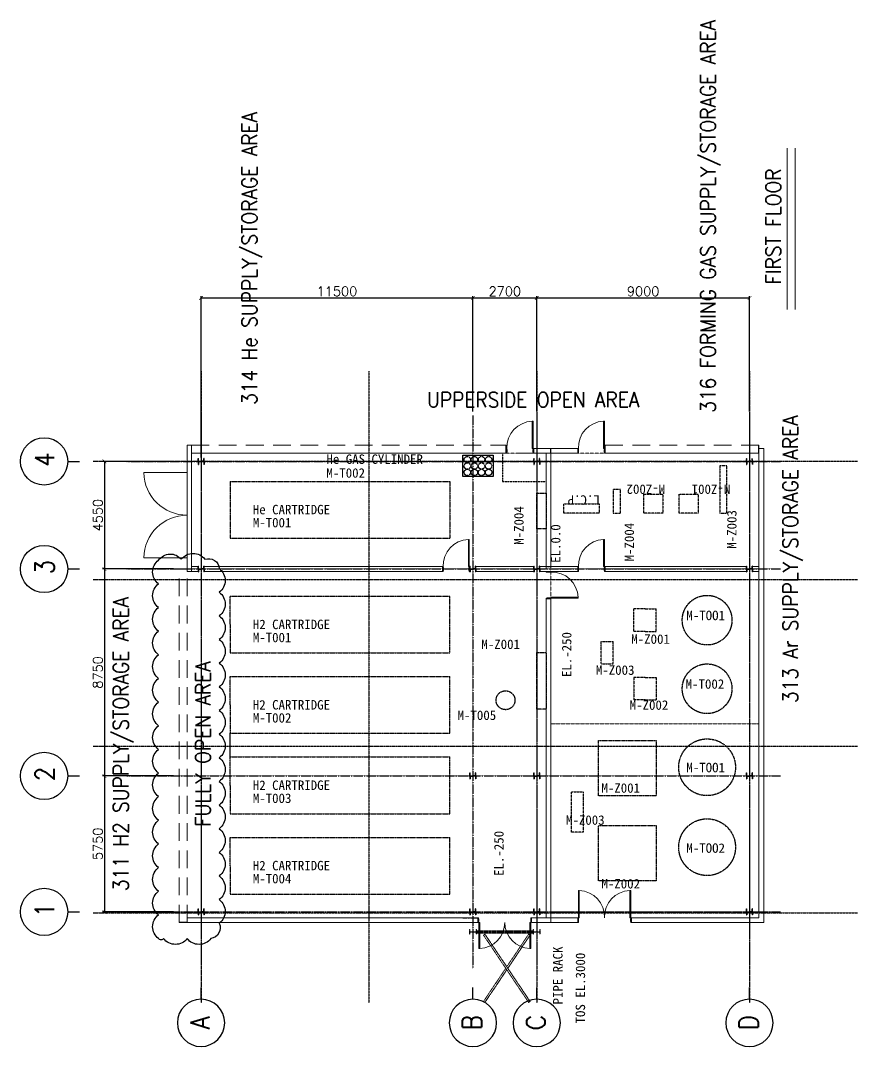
# Model space of a CAD drawing. Header units: millimetres. Extents: x -232466 to 399172, y -86855 to 307772.
# Drawn here: x 363766 to 399172, y 64538 to 107930 of the extents above; entities that cross this region are included whole.
import ezdxf
from ezdxf.enums import TextEntityAlignment as Align

# ---------------------------------------------------------------- set-up
doc = ezdxf.new("R2010")
doc.units = ezdxf.units.MM
for name, pattern in [('AXES', [50.8, 31.75, -6.35, 6.35, -6.35]), ('CENTER', [2, 1.25, -0.25, 0.25, -0.25]), ('GEN7', [13.75, 10, -1.25, 1.25, -1.25]), ('HID', [2.3, 1.5, -0.8]), ('HIDDEN', [0.375, 0.25, -0.125]), ('MAT2', [15, 5, -1, 1, -1, 1, -1, 5]), ('PHANTOM', [2.5, 1.25, -0.25, 0.25, -0.25, 0.25, -0.25]), ('PHANTOMX2', [5, 2.5, -0.5, 0.5, -0.5, 0.5, -0.5])]:
    doc.linetypes.add(name, pattern=pattern)
for name, color, linetype in [('7', 7, 'Continuous'), ('cen', 1, 'GEN7'), ('Center Line', 1, 'CENTER'), ('dim', 7, 'Continuous'), ('ELE', 7, 'Continuous'), ('HAND', 7, 'PHANTOM'), ('HATCH', 6, 'Continuous'), ('MARK', 2, 'MAT2'), ('SYMBOL', 7, 'Continuous'), ('Y', 2, 'Continuous')]:
    doc.layers.add(name, color=color, linetype=linetype)
for name, color, linetype, lineweight in [('BOUNDARY', 7, 'Continuous', 0), ('TEXT', 7, 'Continuous', 15), ('WALL', 7, 'Continuous', 9), ('WALL_200', 3, 'Continuous', 9), ('가상선', 252, 'PHANTOM', 9), ('중간선', 5, 'Continuous', 9)]:
    doc.layers.add(name, color=color, linetype=linetype, lineweight=lineweight)
doc.styles.add('RomanS', font='romans.shx')
doc.dimstyles.new('HYUNDAI', dxfattribs={"dimscale": 120, "dimtxt": 3, "dimasz": 3, "dimexe": 1, "dimexo": 2, "dimgap": 1, "dimtad": 1, "dimdec": 0, "dimdsep": 46, "dimtxsty": 'RomanS', "dimcen": 0, "dimclrd": 256, "dimclre": 256, "dimclrt": 3, "dimadec": 0, "dimazin": 0, "dimtfac": 1, "dimtdec": 0, "dimtix": 1, "dimtmove": 2, "dimatfit": 3, "dimfxl": 1, "dimtvp": 1, "dimtolj": 1, "dimarcsym": 0})

# ---------------------------------------------------------------- blocks, each defined once
blk = doc.blocks.new('H25')
at = {"color": 3}
for p, q in [((-125, 0), (-125, 125)), ((-125, 125), (-111, 125)), ((-125, 0), (-125, -125)), ((-111, 21), (-111, 125)), ((-95, 5), (0, 5)), ((95, 5), (0, 5)), ((111, 21), (111, 125)), ((125, 125), (111, 125)), ((125, 0), (125, 125)), ((125, 0), (125, -125)), ((-125, -125), (-111, -125)), ((-111, -21), (-111, -125)), ((-95, -5), (0, -5)), ((95, -5), (0, -5)), ((111, -21), (111, -125)), ((125, -125), (111, -125))]:
    blk.add_line(p, q, dxfattribs=at)
for centre, start, end in [((-95, 21), 180, 270), ((95, 21), 270, 0), ((-95, -21), 90, 180), ((95, -21), 0, 90)]:
    blk.add_arc(centre, 16, start, end, dxfattribs=at)
blk = doc.blocks.new('BUBBLE')
blk.add_line((0, -600), (0, -900))
blk.add_circle((0, 0), 600)
blk = doc.blocks.new('_ArchTick')
at = {"color": 0, "linetype": 'ByBlock', "const_width": 0.15}
blk.add_lwpolyline([(-0.5, -0.5), (0.5, 0.5)], dxfattribs=at)
blk = doc.blocks.new('*D450')
at = {"layer": 'Defpoints', "color": 0}
for p in [(370404, 75983), (367316, 70233), (370404, 70233)]:
    blk.add_point(p, dxfattribs=at)
at = {"layer": 'dim', "lineweight": -2}
for p, q in [((370244, 75983), (367236, 75983)), ((367316, 75983), (367316, 70233)), ((370244, 70233), (367236, 70233))]:
    blk.add_line(p, q, dxfattribs=at)
at = {"layer": 'dim', "lineweight": -2, "xscale": 160, "yscale": 160, "zscale": 160}
for p, rotation in [((367316, 75983), 90), ((367316, 70233), 270)]:
    blk.add_blockref('_ArchTick', p, dxfattribs=dict(at, rotation=rotation))
at = {"layer": 'dim', "color": 0, "insert": (367036, 73108), "char_height": 400, "attachment_point": 5, "rotation": 90, "style": 'RomanS', "bg_fill": 3, "box_fill_scale": 1.1, "bg_fill_color": 257, "bg_fill_transparency": 0}
blk.add_mtext('\\A1;5750', dxfattribs=at)
blk = doc.blocks.new('*D451')
at = {"layer": 'Defpoints', "color": 0}
for p in [(370404, 84733), (367316, 75983), (370404, 75983)]:
    blk.add_point(p, dxfattribs=at)
at = {"layer": 'dim', "lineweight": -2}
for p, q in [((370244, 84733), (367236, 84733)), ((367316, 84733), (367316, 75983)), ((370244, 75983), (367236, 75983))]:
    blk.add_line(p, q, dxfattribs=at)
at = {"layer": 'dim', "lineweight": -2, "xscale": 160, "yscale": 160, "zscale": 160}
for p, rotation in [((367316, 84733), 90), ((367316, 75983), 270)]:
    blk.add_blockref('_ArchTick', p, dxfattribs=dict(at, rotation=rotation))
at = {"layer": 'dim', "color": 0, "insert": (367036, 80358), "char_height": 400, "attachment_point": 5, "rotation": 90, "style": 'RomanS', "bg_fill": 3, "box_fill_scale": 1.1, "bg_fill_color": 257, "bg_fill_transparency": 0}
blk.add_mtext('\\A1;8750', dxfattribs=at)
blk = doc.blocks.new('*D452')
at = {"layer": 'Defpoints', "color": 0}
for p in [(370404, 89283), (367316, 84733), (370404, 84733)]:
    blk.add_point(p, dxfattribs=at)
at = {"layer": 'dim', "lineweight": -2}
for p, q in [((370244, 89283), (367236, 89283)), ((367316, 89283), (367316, 84733)), ((370244, 84733), (367236, 84733))]:
    blk.add_line(p, q, dxfattribs=at)
at = {"layer": 'dim', "lineweight": -2, "xscale": 160, "yscale": 160, "zscale": 160}
for p, rotation in [((367316, 89283), 90), ((367316, 84733), 270)]:
    blk.add_blockref('_ArchTick', p, dxfattribs=dict(at, rotation=rotation))
at = {"layer": 'dim', "color": 0, "insert": (367036, 87008), "char_height": 400, "attachment_point": 5, "rotation": 90, "style": 'RomanS', "bg_fill": 3, "box_fill_scale": 1.1, "bg_fill_color": 257, "bg_fill_transparency": 0}
blk.add_mtext('\\A1;4550', dxfattribs=at)
blk = doc.blocks.new('*D453')
at = {"layer": 'Defpoints', "color": 0}
for p in [(382904, 96197), (382904, 91231), (371404, 89288)]:
    blk.add_point(p, dxfattribs=at)
at = {"layer": 'dim', "lineweight": -2}
for p, q in [((371404, 89448), (371404, 96277)), ((371404, 96197), (382904, 96197)), ((382904, 91391), (382904, 96277))]:
    blk.add_line(p, q, dxfattribs=at)
at = {"layer": 'dim', "lineweight": -2, "xscale": 160, "yscale": 160, "zscale": 160, "rotation": 180}
blk.add_blockref('_ArchTick', (371404, 96197), dxfattribs=at)
at = {"layer": 'dim', "lineweight": -2, "xscale": 160, "yscale": 160, "zscale": 160}
blk.add_blockref('_ArchTick', (382904, 96197), dxfattribs=at)
at = {"layer": 'dim', "color": 0, "insert": (377154, 96477), "char_height": 400, "attachment_point": 5, "style": 'RomanS', "bg_fill": 3, "box_fill_scale": 1.1, "bg_fill_color": 257, "bg_fill_transparency": 0}
blk.add_mtext('\\A1;11500', dxfattribs=at)
blk = doc.blocks.new('*D454')
at = {"layer": 'Defpoints', "color": 0}
for p in [(385604, 96197), (382904, 91231), (385604, 91231)]:
    blk.add_point(p, dxfattribs=at)
at = {"layer": 'dim', "lineweight": -2}
for p, q in [((382904, 91391), (382904, 96277)), ((382904, 96197), (385604, 96197)), ((385604, 91391), (385604, 96277))]:
    blk.add_line(p, q, dxfattribs=at)
at = {"layer": 'dim', "lineweight": -2, "xscale": 160, "yscale": 160, "zscale": 160, "rotation": 180}
blk.add_blockref('_ArchTick', (382904, 96197), dxfattribs=at)
at = {"layer": 'dim', "lineweight": -2, "xscale": 160, "yscale": 160, "zscale": 160}
blk.add_blockref('_ArchTick', (385604, 96197), dxfattribs=at)
at = {"layer": 'dim', "color": 0, "insert": (384254, 96477), "char_height": 400, "attachment_point": 5, "style": 'RomanS', "bg_fill": 3, "box_fill_scale": 1.1, "bg_fill_color": 257, "bg_fill_transparency": 0}
blk.add_mtext('\\A1;2700', dxfattribs=at)
blk = doc.blocks.new('*D455')
at = {"layer": 'Defpoints', "color": 0}
for p in [(394604, 96197), (385604, 91231), (394604, 91231)]:
    blk.add_point(p, dxfattribs=at)
at = {"layer": 'dim', "lineweight": -2}
for p, q in [((385604, 91391), (385604, 96277)), ((385604, 96197), (394604, 96197)), ((394604, 91391), (394604, 96277))]:
    blk.add_line(p, q, dxfattribs=at)
at = {"layer": 'dim', "lineweight": -2, "xscale": 160, "yscale": 160, "zscale": 160, "rotation": 180}
blk.add_blockref('_ArchTick', (385604, 96197), dxfattribs=at)
at = {"layer": 'dim', "lineweight": -2, "xscale": 160, "yscale": 160, "zscale": 160}
blk.add_blockref('_ArchTick', (394604, 96197), dxfattribs=at)
at = {"layer": 'dim', "color": 0, "insert": (390104, 96477), "char_height": 400, "attachment_point": 5, "style": 'RomanS', "bg_fill": 3, "box_fill_scale": 1.1, "bg_fill_color": 257, "bg_fill_transparency": 0}
blk.add_mtext('\\A1;9000', dxfattribs=at)

msp = doc.modelspace()

# ---------------------------------------------------------------- linework, layer by layer
at = {"color": 2}
for p, q in [((384315.8, 89632.7), (384315.8, 89971.3)), ((386203.8, 89632.7), (386203.8, 89832.7)), ((388499.4, 89832.7, 0.2), (388499.4, 89971.3, 0.2)), ((395004, 89632.7), (395004, 89971.3)), ((372628.8, 76782.7), (372628.8, 77782.7)), ((370813.4, 69782.7), (370474.8, 69782.7))]:
    msp.add_line(p, q, dxfattribs=at)
at = {"color": 6, "linetype": 'PHANTOMX2'}
for p, q in [((390185.7, 83043.5), (389710.7, 83043.5)), ((389710.7, 82093.5), (389710.7, 83043.5)), ((390185.7, 83043.5), (390660.7, 83043.5)), ((390660.7, 82093.5), (390660.7, 83043.5)), ((390185.7, 82093.5), (389710.7, 82093.5)), ((390185.7, 82093.5), (390660.7, 82093.5)), ((388335.7, 81668.8), (388835.7, 81668.8)), ((388335.7, 80718.8), (388335.7, 81668.8)), ((388835.7, 80718.8), (388835.7, 81668.8)), ((388335.7, 80718.8), (388835.7, 80718.8)), ((390185.7, 80143.5), (389710.7, 80143.5)), ((389710.7, 80143.5), (389710.7, 79193.5)), ((390185.7, 80143.5), (390660.7, 80143.5)), ((390660.7, 80143.5), (390660.7, 79193.5)), ((390185.7, 79193.5), (389710.7, 79193.5)), ((390185.7, 79193.5), (390660.7, 79193.5))]:
    msp.add_line(p, q, dxfattribs=at)
for points in [[(393645.6, 89094.1), (393345.6, 89094.1), (393345.6, 87094.1), (393645.6, 87094.1)], [(389142.6, 88094.1), (388842.6, 88094.1), (388842.6, 87094.1), (389142.6, 87094.1)], [(390131.1, 87894.1), (390931.1, 87894.1), (390931.1, 87094.1), (390131.1, 87094.1)], [(391631.1, 87894.1), (392431.1, 87894.1), (392431.1, 87094.1), (391631.1, 87094.1)], [(386750.4, 87094.1), (386750.4, 87494.1), (388250.4, 87494.1), (388250.4, 87094.1)], [(387073.1, 75308.5), (387573.1, 75308.5), (387573.1, 73608.5), (387073.1, 73608.5)]]:
    msp.add_lwpolyline(points, close=True, dxfattribs=at)
for centre in [(382667.6, 89358.3), (382967.6, 89358.3), (383267.6, 89358.3), (383567.6, 89358.3), (382667.6, 89088.3), (382667.6, 88818.3), (382967.6, 89088.3), (382967.6, 88818.3), (383267.6, 89088.3), (383267.6, 88818.3), (383567.6, 89088.3), (383567.6, 88818.3)]:
    msp.add_circle(centre, 135, dxfattribs=at)
at = {"layer": 'BOUNDARY', "color": 2, "linetype": 'HID', "lineweight": 5, "ltscale": 500}
for p, q in [((388499.4, 89971.3), (395004, 89971.3)), ((370813.4, 69782.7), (370813.4, 84732.7))]:
    msp.add_line(p, q, dxfattribs=at)
at = {"layer": 'cen'}
for p, q in [((371403.6, 91231.5), (371403.6, 67838.1)), ((385603.6, 91231.5), (385603.6, 67838.1)), ((394603.8, 91231.5), (394603.8, 67838.1)), ((368261.3, 89282.7), (395911, 89282.7)), ((368261.3, 84732.7), (395911, 84732.7)), ((385361.8, 84732.7), (385843.3, 84732.7)), ((368261.8, 75982.7), (395911.5, 75982.7)), ((382603.8, 75982.7), (383203.4, 75982.7)), ((385362.3, 75982.7), (385843.9, 75982.7)), ((394362.5, 75982.7), (394844, 75982.7)), ((368261.8, 70232.7), (395911.5, 70232.7)), ((371103.8, 70232.7), (371703.4, 70232.7)), ((382478.8, 69982.7), (383146.6, 69982.7)), ((382603.8, 70232.7), (383203.4, 70232.7))]:
    msp.add_line(p, q, dxfattribs=at)
at = {"layer": 'cen', "color": 4}
msp.add_line((382903.6, 91231.5), (382903.6, 67838.1), dxfattribs=at)
at = {"layer": 'HAND', "color": 6, "linetype": 'HID'}
for p, q in [((384160.1, 89632.7), (384160.1, 88432.7)), ((385362.3, 89282.7), (385843.9, 89282.7)), ((394362.5, 89282.7), (394844, 89282.7)), ((384160.1, 88432.7), (386003.8, 88432.7)), ((386003.8, 84832.7), (386203.8, 84832.7))]:
    msp.add_line(p, q, dxfattribs=at)
at = {"layer": 'HATCH', "ltscale": 0.5}
msp.add_lwpolyline([(382473.9, 89544.3), (383758.6, 89544.3), (383758.6, 88645.2), (382473.9, 88645.2)], close=True, dxfattribs=at)
at = {"layer": 'MARK', "color": 6}
for p, q in [((372628.8, 88440.2), (372628.8, 86040.2)), ((372628.8, 88440.2), (381928.8, 88440.2)), ((381928.8, 88440.2), (381928.8, 86040.2)), ((372628.8, 86040.2), (381928.8, 86040.2)), ((371278.8, 84832.7), (371278.8, 84632.7)), ((372628.8, 83582.7), (381928.8, 83582.7)), ((372628.8, 82382.7), (372628.8, 83582.7)), ((381928.8, 81182.7), (381928.8, 83582.7)), ((372628.8, 82382.7), (372628.8, 81182.7)), ((372628.8, 81182.7), (381928.8, 81182.7)), ((372628.8, 80182.7), (381928.8, 80182.7)), ((372628.8, 78982.7), (372628.8, 80182.7)), ((381928.8, 77782.7), (381928.8, 80182.7)), ((372628.8, 78982.7), (372628.8, 77782.7)), ((372628.8, 77782.7), (381928.8, 77782.7)), ((372628.8, 76782.7), (381928.8, 76782.7)), ((372628.8, 75582.7), (372628.8, 76782.7)), ((381928.8, 74382.7), (381928.8, 76782.7)), ((372628.8, 75582.7), (372628.8, 74382.7)), ((372628.8, 74382.7), (381928.8, 74382.7)), ((372628.8, 73382.7), (381928.8, 73382.7)), ((372628.8, 72182.7), (372628.8, 73382.7)), ((381928.8, 70982.7), (381928.8, 73382.7)), ((372628.8, 72182.7), (372628.8, 70982.7)), ((372628.8, 70982.7), (381928.8, 70982.7))]:
    msp.add_line(p, q, dxfattribs=at)
for points in [[(385603.8, 87936.5), (386003.8, 87936.5), (386003.8, 86436.5), (385603.8, 86436.5)], [(385603.8, 81199.2), (386003.8, 81199.2), (386003.8, 78799.2), (385603.8, 78799.2)], [(388210.7, 77483.7), (390660.7, 77483.7), (390660.7, 75143.7), (388210.7, 75143.7)], [(388210.7, 73887.2), (390660.7, 73887.2), (390660.7, 71547.2), (388210.7, 71547.2)]]:
    msp.add_lwpolyline(points, close=True, dxfattribs=at)
for centre, radius in [((392810.3, 82568.5), 1050), ((392810.3, 79668.5), 1050), ((384283.3, 79182.7), 400), ((392810.3, 76346.8), 1200), ((392810.3, 72967.3), 1200)]:
    msp.add_circle(centre, radius, dxfattribs=at)
at = {"layer": 'WALL', "color": 0}
for p, q in [((385410.8, 89832.7), (385410.8, 90982.7)), ((385450.8, 90982.7), (385410.8, 90982.7)), ((385450.8, 89832.7), (385450.8, 90982.7)), ((388431.4, 89832.7, 0.2), (388431.4, 90982.7, 0.2)), ((388471.4, 90982.7, 0.2), (388431.4, 90982.7, 0.2)), ((388471.4, 89832.7, 0.2), (388471.4, 90982.7, 0.2)), ((385450.8, 89832.7), (385410.8, 89832.7)), ((388471.4, 89832.7, 0.2), (388431.4, 89832.7, 0.2)), ((384315.8, 89812.7), (384315.8, 89652.7)), ((385478.8, 89812.7), (385478.8, 89652.7)), ((387336.4, 89812.7, 0.2), (387336.4, 89652.7, 0.2)), ((388499.4, 89812.7, 0.2), (388499.4, 89652.7, 0.2)), ((382710.3, 84832.7), (382710.3, 85982.7)), ((382750.3, 85982.7), (382710.3, 85982.7)), ((382750.3, 84832.7), (382750.3, 85982.7)), ((388431.4, 84832.7), (388431.4, 85982.7)), ((388471.4, 85982.7), (388431.4, 85982.7)), ((388471.4, 84832.7), (388471.4, 85982.7)), ((381615.3, 84812.7), (381615.3, 84652.7)), ((382750.3, 84832.7), (382710.3, 84832.7)), ((382778.3, 84812.7), (382778.3, 84652.7)), ((386183.8, 84632.7), (386023.8, 84632.7)), ((387336.4, 84812.7), (387336.4, 84652.7)), ((388471.4, 84832.7), (388431.4, 84832.7)), ((388499.4, 84812.7), (388499.4, 84652.7)), ((386183.8, 83469.7), (386023.8, 83469.7)), ((386203.8, 83537.7), (387353.8, 83537.7)), ((386203.8, 83497.7), (386203.8, 83537.7)), ((386203.8, 83497.7), (387353.8, 83497.7)), ((387353.8, 83497.7), (387353.8, 83537.7)), ((387364.4, 69982.7), (387364.4, 71132.7)), ((387404.4, 71132.7), (387364.4, 71132.7)), ((387404.4, 69982.7), (387404.4, 71132.7)), ((389538.4, 69982.7), (389538.4, 71132.7)), ((389578.4, 71132.7), (389538.4, 71132.7)), ((389578.4, 69982.7), (389578.4, 71132.7)), ((383118.6, 69802.7), (383118.6, 69962.7)), ((385388.6, 69802.7), (385388.6, 69962.7)), ((387336.4, 69962.7), (387336.4, 69802.7)), ((387404.4, 69982.7), (387364.4, 69982.7)), ((389578.4, 69982.7), (389538.4, 69982.7)), ((389606.4, 69962.7), (389606.4, 69802.7)), ((383193.6, 69782.7), (383153.6, 69782.7)), ((383153.6, 69782.7), (383153.6, 68682.7)), ((383193.6, 69782.7), (383193.6, 68682.7)), ((385313.6, 69782.7), (385313.6, 68682.7)), ((385360.6, 69782.7), (385313.6, 69782.7)), ((385353.6, 69782.7), (385353.6, 68682.7)), ((383153.6, 68682.7), (383193.6, 68682.7)), ((385353.6, 68682.7), (385313.6, 68682.7))]:
    msp.add_line(p, q, dxfattribs=at)
for points in [[(384315.8, 89832.7), (384315.8, 89632.7), (384343.8, 89632.7), (384343.8, 89672.7), (384355.8, 89672.7), (384355.8, 89792.7), (384343.8, 89792.7), (384343.8, 89832.7)], [(385478.8, 89832.7), (385478.8, 89632.7), (385450.8, 89632.7), (385450.8, 89672.7), (385438.8, 89672.7), (385438.8, 89792.7), (385450.8, 89792.7), (385450.8, 89832.7)], [(381615.3, 84832.7), (381615.3, 84632.7), (381643.3, 84632.7), (381643.3, 84672.7), (381655.3, 84672.7), (381655.3, 84792.7), (381643.3, 84792.7), (381643.3, 84832.7)], [(382778.3, 84832.7), (382778.3, 84632.7), (382750.3, 84632.7), (382750.3, 84672.7), (382738.3, 84672.7), (382738.3, 84792.7), (382750.3, 84792.7), (382750.3, 84832.7)], [(386203.8, 84632.7), (386003.8, 84632.7), (386003.8, 84604.7), (386043.8, 84604.7), (386043.8, 84592.7), (386163.8, 84592.7), (386163.8, 84604.7), (386203.8, 84604.7)], [(387336.4, 84832.7), (387336.4, 84632.7), (387364.4, 84632.7), (387364.4, 84672.7), (387376.4, 84672.7), (387376.4, 84792.7), (387364.4, 84792.7), (387364.4, 84832.7)], [(388499.4, 84832.7), (388499.4, 84632.7), (388471.4, 84632.7), (388471.4, 84672.7), (388459.4, 84672.7), (388459.4, 84792.7), (388471.4, 84792.7), (388471.4, 84832.7)], [(386203.8, 83469.7), (386003.8, 83469.7), (386003.8, 83497.7), (386043.8, 83497.7), (386043.8, 83509.7), (386163.8, 83509.7), (386163.8, 83497.7), (386203.8, 83497.7)], [(383118.6, 69782.7), (383118.6, 69982.7), (383146.6, 69982.7), (383146.6, 69942.7), (383158.6, 69942.7), (383158.6, 69822.7), (383146.6, 69822.7), (383146.6, 69782.7)], [(385388.6, 69782.7), (385388.6, 69982.7), (385360.6, 69982.7), (385360.6, 69942.7), (385348.6, 69942.7), (385348.6, 69822.7), (385360.6, 69822.7), (385360.6, 69782.7)], [(387336.4, 69982.7), (387336.4, 69782.7), (387364.4, 69782.7), (387364.4, 69822.7), (387376.4, 69822.7), (387376.4, 69942.7), (387364.4, 69942.7), (387364.4, 69982.7)], [(389606.4, 69982.7), (389606.4, 69782.7), (389578.4, 69782.7), (389578.4, 69822.7), (389566.4, 69822.7), (389566.4, 69942.7), (389578.4, 69942.7), (389578.4, 69982.7)]]:
    msp.add_lwpolyline(points, close=True, dxfattribs=at)
at = {"layer": 'WALL', "color": 0, "elevation": 0.2}
for points in [[(387336.4, 89832.7), (387336.4, 89632.7), (387364.4, 89632.7), (387364.4, 89672.7), (387376.4, 89672.7), (387376.4, 89792.7), (387364.4, 89792.7), (387364.4, 89832.7)], [(388499.4, 89832.7), (388499.4, 89632.7), (388471.4, 89632.7), (388471.4, 89672.7), (388459.4, 89672.7), (388459.4, 89792.7), (388471.4, 89792.7), (388471.4, 89832.7)]]:
    msp.add_lwpolyline(points, close=True, dxfattribs=at)
at = {"layer": 'WALL', "color": 0}
for centre, radius, start, end in [((385456.7, 89869.4), 1113.6, 92.36526, 181.88666), ((388477.4, 89869.4, 0.2), 1113.6, 92.36526, 181.88666), ((382756.2, 84869.4), 1113.6, 92.36526, 181.88666), ((388477.4, 84869.4), 1113.6, 92.36526, 181.88666), ((386240.5, 83491.7), 1113.6, 2.36526, 91.88666), ((387358.5, 70019.4), 1113.6, 358.11334, 87.63474), ((389584.4, 70019.4), 1113.6, 92.36526, 181.88666), ((383153.6, 69782.7), 1100, 272.08394, 0), ((385353.6, 69782.7), 1100, 180, 267.91606)]:
    msp.add_arc(centre, radius, start, end, dxfattribs=at)
at = {"layer": 'WALL_200', "ltscale": 0.5}
for p, q in [((370813.4, 89971.3), (370813.4, 84632.7)), ((371003.8, 89971.3), (370813.4, 89971.3)), ((371003.8, 84632.7, -1), (371003.8, 89971.3, 0)), ((385478.8, 89832.7, -1), (387364.4, 89832.7, -0.8)), ((395004, 89832.7, -1), (395204, 89832.7)), ((395004, 89832.7), (395004, 69982.7)), ((395204, 89832.7), (395204, 69782.7)), ((371003.8, 89632.7), (384315.8, 89632.7, -1)), ((385450.8, 89632.7), (387364.4, 89632.7)), ((386003.8, 89632.7, -1), (386003.8, 84832.7)), ((386203.8, 89632.7), (386203.8, 84832.7)), ((388471.4, 89632.7), (395004, 89632.7)), ((370813.4, 88807.7), (368984.9, 88807.7)), ((370813.4, 85207.7), (368984.9, 85207.7)), ((371003.8, 84632.7), (370813.4, 84632.7)), ((371278.8, 84832.7), (371003.8, 84832.7)), ((371278.8, 84632.7), (371003.8, 84632.7)), ((371528.8, 84832.7, -1), (381643.3, 84832.7, 0)), ((371528.8, 84632.7, -1), (381643.3, 84632.7, 0)), ((383028.3, 84832.7, -1), (385478.3, 84832.7, -0.4)), ((383028.3, 84632.7, -1), (385478.3, 84632.7, -0.4)), ((385728.3, 84832.7, -0.4), (387364.4, 84832.7)), ((385728.3, 84632.7, -0.4), (387364.4, 84632.7)), ((388431.4, 84832.7), (394478.5, 84832.7)), ((388471.4, 84632.7), (394478.5, 84632.7)), ((394728.5, 84832.7), (395004, 84832.7)), ((394728.5, 84632.7), (395004, 84632.7)), ((386003.8, 83497.7, -1), (386003.8, 69982.7)), ((386203.8, 83525.2), (386203.8, 69782.7)), ((370813.4, 69982.7), (383146.6, 69982.7)), ((370813.4, 69782.7), (370813.4, 69982.7)), ((386203.8, 69982.7), (385388.6, 69982.7)), ((387364.4, 69982.7), (386203.8, 69982.7)), ((395004, 69982.7), (389538.4, 69982.7)), ((371003.8, 69782.7), (370813.4, 69782.7)), ((371003.8, 69782.7), (383193.6, 69782.7)), ((385403.8, 69782.7), (386203.8, 69782.7)), ((387364.4, 69782.7), (386203.8, 69782.7)), ((395204, 69782.7), (389578.4, 69782.7))]:
    msp.add_line(p, q, dxfattribs=at)
for centre, start, end in [((370813.4, 88836.4), 180.90017, 270), ((370813.4, 85179), 90, 179.09983)]:
    msp.add_arc(centre, 1828.7, start, end, dxfattribs=at)
at = {"layer": '가상선', "color": 2, "lineweight": 9}
for p, q in [((385453.6, 69432.7), (383053.6, 69432.7)), ((385453.6, 69385.7), (383053.6, 69385.7)), ((385453.6, 69379.7), (383053.6, 69379.7)), ((385453.6, 69332.7), (383053.6, 69332.7)), ((383353.6, 69245.2), (383415.9, 69287)), ((385261.3, 66402.9), (383353.6, 69245.2)), ((385317.8, 66440.8), (383410.1, 69283.1)), ((385323.6, 66444.7), (383415.9, 69287)), ((385261.3, 69287), (384338.6, 67912.2)), ((385317.8, 69249.1), (384379.6, 67851.2)), ((385323.6, 69245.2), (384383.8, 67844.9)), ((385323.6, 69245.2), (385261.3, 69287)), ((384293.4, 67844.9), (383353.6, 66444.7)), ((384334.4, 67783.9), (383410.1, 66406.8)), ((384338.6, 67777.7), (383415.9, 66402.9)), ((383353.6, 66444.7), (383415.9, 66402.9)), ((385323.6, 66444.7), (385261.3, 66402.9))]:
    msp.add_line(p, q, dxfattribs=at)
for points in [[(382767.6, 69405.2), (382767.6, 69482.7), (382753.6, 69482.7), (382753.6, 69282.7), (382767.6, 69282.7), (382767.6, 69360.2, -0.4142136), (382785.6, 69378.2), (383021.6, 69378.2, -0.4142136), (383039.6, 69360.2), (383039.6, 69282.7), (383053.6, 69282.7), (383053.6, 69482.7), (383039.6, 69482.7), (383039.6, 69405.2, -0.4142136), (383021.6, 69387.2), (382785.6, 69387.2, -0.4142136)], [(385739.6, 69405.2), (385739.6, 69482.7), (385753.6, 69482.7), (385753.6, 69282.7), (385739.6, 69282.7), (385739.6, 69360.2, 0.4142136), (385721.6, 69378.2), (385485.6, 69378.2, 0.4142136), (385467.6, 69360.2), (385467.6, 69282.7), (385453.6, 69282.7), (385453.6, 69482.7), (385467.6, 69482.7), (385467.6, 69405.2, 0.4142136), (385485.6, 69387.2), (385721.6, 69387.2, 0.4142136)]]:
    msp.add_lwpolyline(points, format="xyb", close=True, dxfattribs=at)
at = {"layer": '중간선', "color": 2}
for p, q in [((396197.3, 95704.5), (396197.3, 102529.1)), ((396529.5, 95704.5), (396529.5, 102529.1))]:
    msp.add_line(p, q, dxfattribs=at)
at = {"layer": '중간선', "color": 2, "linetype": 'HIDDEN', "ltscale": 1.5}
for points in [[(371003.8, 84732.7), (371003.8, 89632.7), (386003.8, 89632.7), (386003.8, 84732.7)], [(386203.8, 84732.7), (386203.8, 89632.7), (395004, 89632.7), (395004, 84732.7)], [(395004, 84732.7), (395004, 78182.8), (386203.8, 78182.8), (386203.8, 84732.7)], [(395004, 78182.8), (395004, 70232.7), (386203.8, 70232.7), (386203.8, 78182.8)]]:
    msp.add_lwpolyline(points, close=True, dxfattribs=at)

# ---------------------------------------------------------------- block references
at = {"layer": '7', "color": 7, "yscale": 1.666666666627862, "zscale": 1.666666666627862}
for p, xscale, rotation in [((364766.5, 89282.7), 1.666666666627862, 90), ((364766.5, 84732.7), 1.666666666627862, 90), ((364766.5, 75982.7), 1.666666666627862, 90), ((364766.5, 70232.7), 1.666666666627862, 90), ((371403.6, 65538.1), -1.666666666627862, 179.9999999999996), ((382903.6, 65538.1), -1.666666666627862, 179.9999999999996), ((385603.6, 65538.1), -1.666666666627862, 179.9999999999996), ((394603.8, 65538.1), -1.666666666627862, 179.9999999999996)]:
    msp.add_blockref('BUBBLE', p, dxfattribs=dict(at, xscale=xscale, rotation=rotation))
at = {"layer": 'ELE', "rotation": 360}
for p in [(371403.8, 89282.7), (371403.8, 84732.7), (385603.3, 84732.7), (394603.5, 84732.7), (385603.8, 75982.7), (394604, 75982.7), (371403.8, 70232.7), (385603.8, 70232.7), (394604, 70232.7)]:
    msp.add_blockref('H25', p, dxfattribs=at)
at = {"layer": 'HAND', "color": 6, "linetype": 'HID', "rotation": 360}
for p in [(385603.8, 89282.7), (394604, 89282.7)]:
    msp.add_blockref('H25', p, dxfattribs=at)
at = {"layer": 'SYMBOL', "rotation": 360}
for p in [(382903.3, 84732.7), (382903.8, 75982.7), (382903.8, 70232.7)]:
    msp.add_blockref('H25', p, dxfattribs=at)

# ---------------------------------------------------------------- texts
at = {"layer": 'TEXT', "color": 7, "style": 'RomanS', "width": 0.9}
for s, p in [('4', (364784.1, 89362.2)), ('3', (364784.1, 84812.2)), ('2', (364784.1, 76062.2)), ('1', (364784.1, 70312.2)), ('A', (371364.2, 65549.8)), ('B', (382864.2, 65549.8)), ('C', (385564.2, 65549.8)), ('D', (394564.4, 65549.8))]:
    msp.add_text(s, height=800, rotation=90, dxfattribs=at).set_placement(p, align=Align.MIDDLE)
at = {"layer": 'TEXT', "lineweight": 9}
for s, p in [('He GAS CYLINDER', (376707.2, 89178.3)), ('M-T002', (376707.2, 88593.9)), ('He CARTRIDGE', (373593.6, 87046.4)), ('M-T001', (373593.6, 86495)), ('M-TOO1', (391934.9, 82568.5)), ('H2 CARTRIDGE', (373593.6, 82188.9)), ('M-T001', (373593.6, 81637.5)), ('M-Z001', (383262.2, 81349.9)), ('M-Z001', (389604.3, 81568.1)), ('M-Z003', (388106.1, 80257.3)), ('M-T002', (391903.9, 79668.5)), ('H2 CARTRIDGE', (373593.6, 78788.9)), ('M-Z002', (389537.5, 78777.7)), ('M-T002', (373593.6, 78237.5)), ('M-T005', (382255.8, 78347.5)), ('M-TOO1', (391934.8, 76135.3)), ('H2 CARTRIDGE', (373593.6, 75388.9)), ('M-Z001', (388341.5, 75270.3)), ('M-T003', (373593.6, 74837.5)), ('M-Z003', (386843.4, 73914.9)), ('M-TOO2', (391934.8, 72729.1)), ('H2 CARTRIDGE', (373593.6, 71988.9)), ('M-T004', (373593.6, 71437.5)), ('M-Z002', (388341.5, 71220.6))]:
    msp.add_text(s, height=400, dxfattribs=at).set_placement(p)
for s, rotation, p in [('M-Z002', 180, (391035.9, 88419.9)), ('M-Z001', 180, (393790.4, 88419.9)), ('L.C.P', 180, (388272.4, 87969.8)), ('M-Z004', 90, (385165.1, 85756.3)), ('M-Z003', 90, (394173.9, 85591.1)), ('EL.0.0', 90, (386725.6, 84992.2)), ('M-Z004', 90, (389838.2, 85053.8)), ('EL.-250', 90, (387190, 80161.7)), ('EL.-250', 90, (384321.8, 71752)), ('PIPE RACK', 90, (386814.1, 66314.1)), ('TOS EL.3000', 90, (387769.7, 65511.3))]:
    msp.add_text(s, height=400, rotation=rotation, dxfattribs=at).set_placement(p, align=Align.BOTTOM_LEFT)
at = {"layer": 'Y', "linetype": 'Continuous', "style": 'RomanS', "width": 0.9}
for s, p in [('316 FORMING GAS SUPPLY/STORAGE AREA', (392893.2, 99647.8)), ('314 He SUPPLY/STORAGE AREA', (373496.5, 97869.4)), ('FIRST FLOOR', (395612.8, 99217)), ('313 Ar SUPPLY/STORAGE AREA', (396379.7, 85147.4)), ('311 H2 SUPPLY/STORAGE AREA', (368055.8, 77328.5)), ('FULLY OPEN AREA', (371483.2, 77328.5))]:
    msp.add_text(s, height=640, rotation=90, dxfattribs=at).set_placement(p, align=Align.MIDDLE)

# ---------------------------------------------------------------- next in the draw order: dimensions: what is measured, and where the dimension line sits
at = {"layer": 'dim'}
for base, p1, p2, angle, picture, middle in [((382903.6, 96197.3), (371403.8, 89287.7), (382903.6, 91231.5), 180, '*D453', (377153.7, 96477.3)), ((367316.5, 70232.7), (370403.6, 75982.7), (370403.6, 70232.7), 90, '*D450', (367036.5, 73107.7))]:
    dim = msp.add_linear_dim(base=base, p1=p1, p2=p2, angle=angle, dimstyle='HYUNDAI', override={"dimscale": 80, "dimtxt": 5, "dimasz": 2, "dimpost": '\\X', "dimblk1": 'ArchTick', "dimblk2": 'ArchTick', "dimsah": 1, "dimclrt": 0, "dimtfill": 1, "dimtfillclr": 0}, dxfattribs=at)
    dim.commit()
    dim.dimension.update_dxf_attribs({"geometry": picture, "text_midpoint": middle})

# ---------------------------------------------------------------- next in the draw order: linework, layer by layer
at = {"layer": 'BOUNDARY', "color": 2, "linetype": 'HID', "lineweight": 5, "ltscale": 500}
for p, q in [((371003.8, 89971.3), (384315.8, 89971.3)), ((371003.8, 89632.7), (385953.8, 89632.7))]:
    msp.add_line(p, q, dxfattribs=at)
at = {"layer": 'Center Line', "linetype": 'AXES'}
for p, q in [((371403.6, 93097.3), (371403.6, 66378)), ((378503.6, 93097.3), (378503.6, 66378)), ((366835.1, 70187.7), (399172.2, 70187.7))]:
    msp.add_line(p, q, dxfattribs=at)

# ---------------------------------------------------------------- next in the draw order: dimensions: what is measured, and where the dimension line sits
at = {"layer": 'dim'}
for base, p1, p2, angle, picture, middle in [((385603.6, 96197.3), (382903.6, 91231.5), (385603.6, 91231.5), 180, '*D454', (384253.6, 96477.3)), ((367316.5, 75982.7), (370403.6, 84732.7), (370403.6, 75982.7), 90, '*D451', (367036.5, 80357.7))]:
    dim = msp.add_linear_dim(base=base, p1=p1, p2=p2, angle=angle, dimstyle='HYUNDAI', override={"dimscale": 80, "dimtxt": 5, "dimasz": 2, "dimpost": '\\X', "dimblk1": 'ArchTick', "dimblk2": 'ArchTick', "dimsah": 1, "dimclrt": 0, "dimtfill": 1, "dimtfillclr": 0}, dxfattribs=at)
    dim.commit()
    dim.dimension.update_dxf_attribs({"geometry": picture, "text_midpoint": middle})

# ---------------------------------------------------------------- next in the draw order: linework, layer by layer
at = {"layer": 'Center Line', "color": 4, "linetype": 'AXES'}
for p, q in [((366835.1, 84287.7), (399172.2, 84287.7)), ((366835.1, 77237.7), (399172.2, 77237.7))]:
    msp.add_line(p, q, dxfattribs=at)

# ---------------------------------------------------------------- next in the draw order: dimensions: what is measured, and where the dimension line sits
at = {"layer": 'dim'}
for base, p1, p2, angle, picture, middle in [((394603.8, 96197.3), (385603.6, 91231.5), (394603.8, 91231.5), 180, '*D455', (390103.7, 96477.3)), ((367316.5, 84732.7), (370403.6, 89282.7), (370403.6, 84732.7), 90, '*D452', (367036.5, 87007.7))]:
    dim = msp.add_linear_dim(base=base, p1=p1, p2=p2, angle=angle, dimstyle='HYUNDAI', override={"dimscale": 80, "dimtxt": 5, "dimasz": 2, "dimpost": '\\X', "dimblk1": 'ArchTick', "dimblk2": 'ArchTick', "dimsah": 1, "dimclrt": 0, "dimtfill": 1, "dimtfillclr": 0}, dxfattribs=at)
    dim.commit()
    dim.dimension.update_dxf_attribs({"geometry": picture, "text_midpoint": middle})

# ---------------------------------------------------------------- next in the draw order: linework, layer by layer
at = {"color": 2}
msp.add_line((370474.8, 84732.7), (370813.4, 84732.7), dxfattribs=at)
at = {"color": 1}
msp.add_lwpolyline([(369605.5, 69104.6, -0.5), (369605.5, 70104.6, -0.5), (369605.5, 71104.6, -0.5), (369605.5, 72104.6, -0.5), (369605.5, 73104.6, -0.5), (369605.5, 74104.6, -0.5), (369605.5, 75104.6, -0.5), (369605.5, 76104.6, -0.5), (369605.5, 77104.6, -0.5), (369605.5, 78104.6, -0.5), (369605.5, 79104.6, -0.5), (369605.5, 80104.6, -0.5), (369605.5, 81104.6, -0.5), (369605.5, 82104.6, -0.5), (369605.5, 83104.6, -0.5), (369605.5, 84104.6, -0.5), (369605.5, 85104.6, -0.5), (370568, 85142.1, -0.5), (371568, 85142.1, -0.5), (372174.8, 84749, -0.5), (372174.8, 83749, -0.5), (372174.8, 82749, -0.5), (372174.8, 81749, -0.5), (372174.8, 80749, -0.5), (372174.8, 79749, -0.5), (372174.8, 78749, -0.5), (372174.8, 77749, -0.5), (372174.8, 76749, -0.5), (372174.8, 75749, -0.5), (372174.8, 74749, -0.5), (372174.8, 73749, -0.5), (372174.8, 72749, -0.5), (372174.8, 71749, -0.5), (372174.8, 70749, -0.5), (372174.8, 69749, -0.5), (371819.2, 69104.6, -0.5), (370819.2, 69104.6, -0.5), (369819.2, 69104.6, -0.5)], format="xyb", close=True, dxfattribs=at)
at = {"layer": 'BOUNDARY', "color": 2, "linetype": 'HID', "lineweight": 5, "ltscale": 500}
msp.add_line((370474.8, 69782.7), (370474.8, 84732.7), dxfattribs=at)
at = {"layer": 'Center Line', "linetype": 'AXES'}
for p, q in [((385603.6, 93097.3), (385603.6, 66378)), ((394603.6, 93097.3), (394603.6, 66378)), ((366835.1, 89287.7), (399172.2, 89287.7))]:
    msp.add_line(p, q, dxfattribs=at)

# ---------------------------------------------------------------- next in the draw order: texts
at = {"layer": 'Y', "linetype": 'Continuous', "style": 'RomanS', "width": 0.9}
msp.add_text('UPPERSIDE OPEN AREA', height=640, dxfattribs=at).set_placement((385454.9, 91891.8), align=Align.MIDDLE)

doc.saveas('drawing.dxf')
